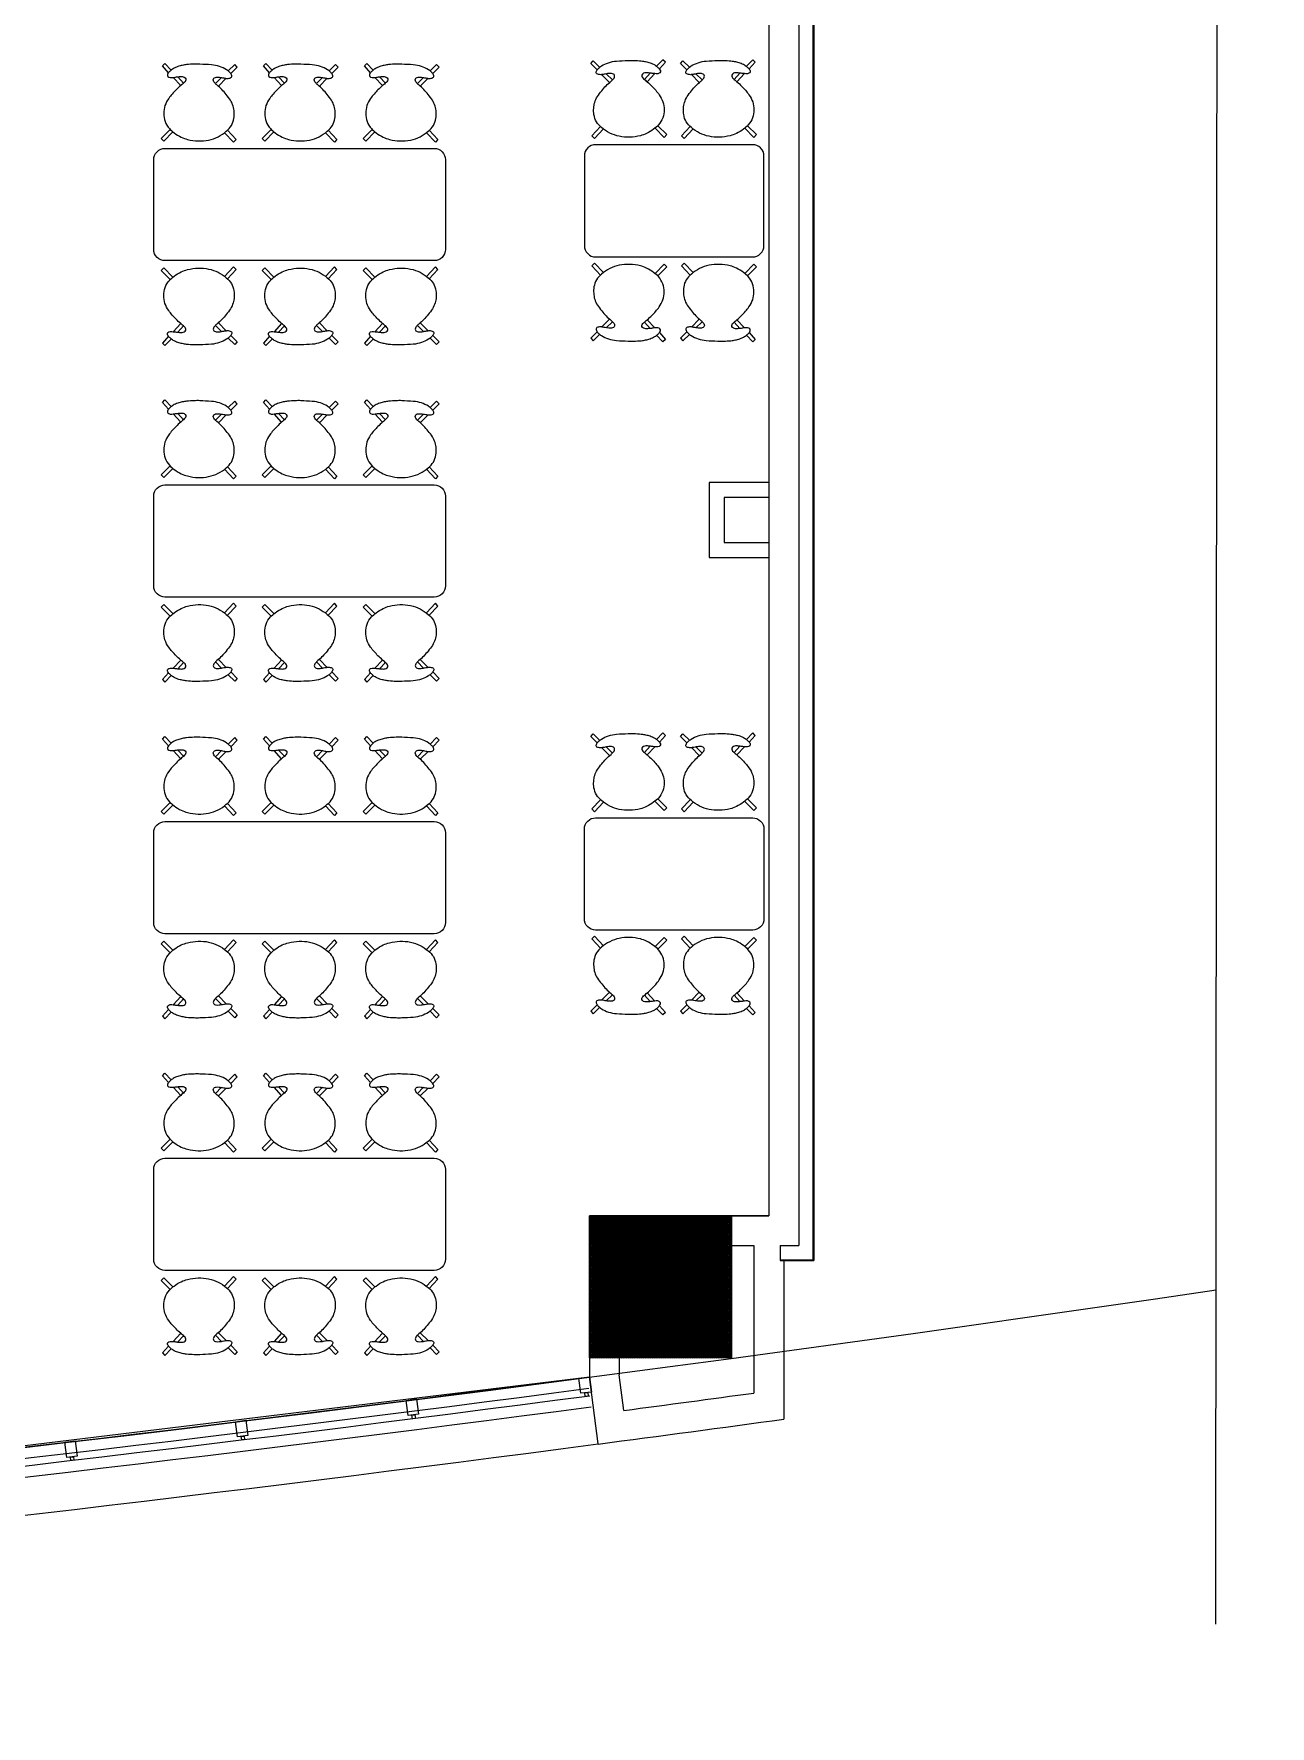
# Model space of a CAD drawing. Header units: millimetres. Extents: x -774950 to -670403, y -1165325 to -1109738.
# Drawn here: x -678668 to -670403, y -1163151 to -1151840 of the extents above; entities that cross this region are included whole.
import ezdxf

# ---------------------------------------------------------------- set-up
doc = ezdxf.new("R2010")
doc.units = ezdxf.units.MM
doc.header["$LTSCALE"] = 3000
doc.header["$MEASUREMENT"] = 0
doc.layers.get('0').update_dxf_attribs({"linetype": 'CONTINUOUS'})
doc.layers.add('A-WALL', color=26, linetype='CONTINUOUS', lineweight=25)
doc.layers.add('I- FURN', color=251, linetype='CONTINUOUS', lineweight=9)
for name, color, linetype in [('acp', 185, 'CONTINUOUS'), ('GFRAME', 7, 'CONTINUOUS'), ('HATCH', 8, 'CONTINUOUS'), ('SLABLINE', 3, 'CONTINUOUS'), ('STR_COL', 3, 'CONTINUOUS'), ('str_col_hatch', 8, 'CONTINUOUS'), ('WALL', 16, 'CONTINUOUS'), ('WIN', 5, 'CONTINUOUS')]:
    doc.layers.add(name, color=color, linetype=linetype)

# ---------------------------------------------------------------- blocks, each defined once
blk = doc.blocks.new('A$C59D712C3')
at = {"color": 1}
for points in [[(55, 128), (53, 104), (33, 106), (35, 130)], [(78, 102), (70, 0), (0, 5), (8, 108)]]:
    blk.add_lwpolyline(points, close=True, dxfattribs=at)
blk = doc.blocks.new('A$C61A16EB0')
at = {"rotation": 1.399804186124865}
blk.add_blockref('A$C59D712C3', (0, -2), dxfattribs=at)
blk = doc.blocks.new('vw layout final block')
at = {"layer": 'str_col_hatch', "linetype": 'Continuous'}
h = blk.add_hatch(dxfattribs=at)
h.set_pattern_fill('ANSI31', color=256, scale=50, angle=340, style=0)
h.set_pattern_definition([(25, (-15832.223, -471116.0655), (-2.641364136, 5.66442367), [])])
h.paths.add_polyline_path([(-560236, -1068124), (-559286, -1068124), (-559286, -1067174), (-560236, -1067174)])
h.paths.add_polyline_path([(-549986, -1068124), (-549036, -1068124), (-549036, -1068124), (-549036, -1067174), (-549986, -1067174)])
h.paths.add_polyline_path([(-549986, -1056924), (-549986, -1057874), (-549036, -1057874), (-549036, -1056924)])
h.paths.add_polyline_path([(-560236, -1056924), (-560236, -1057874), (-559286, -1057874), (-559286, -1056924)])
h.paths.add_polyline_path([(-560236, -1047524), (-559286, -1047524), (-559286, -1046674), (-560236, -1046674)])
h.paths.add_polyline_path([(-559286, -1046674), (-559286, -1046574), (-560236, -1046574), (-560236, -1046674)])
at = {"layer": 'A-WALL'}
blk.add_arc((-585636, -796986), 273600, 256.48142, 278.37288, dxfattribs=at)
at = {"layer": 'acp'}
for p, q in [((-548492, -1058680), (-548492, -1067468)), ((-548486, -1058674), (-548486, -1067474)), ((-548711, -1067468), (-548492, -1067468)), ((-548686, -1067474), (-548486, -1067474))]:
    blk.add_line(p, q, dxfattribs=at)
at = {"layer": 'HATCH', "linetype": 'Continuous'}
blk.add_lwpolyline([(-545798, -1069904), (-545779, -1043935), (-545435, -1043810), (-546122, -1043559), (-545778, -1043435), (-545759, -1017465)], dxfattribs=at)
at = {"layer": 'SLABLINE'}
blk.add_arc((-585636, -796986), 274050, 274.33901, 277.48694, dxfattribs=at)
at = {"layer": 'STR_COL'}
blk.add_lwpolyline([(-549986, -1068124), (-549986, -1067174), (-549036, -1067174), (-549036, -1068124), (-549986, -1068124)], dxfattribs=at)
at = {"layer": 'WALL'}
for p, q in [((-548586, -1058774), (-548586, -1067374)), ((-548786, -1058974), (-548786, -1062274)), ((-549186, -1062274), (-549186, -1062774)), ((-548786, -1062274), (-549186, -1062274)), ((-548786, -1062374), (-549086, -1062374)), ((-549086, -1062374), (-549086, -1062674)), ((-548786, -1062374), (-548786, -1062674)), ((-549086, -1062674), (-548786, -1062674)), ((-549186, -1062774), (-548786, -1062774)), ((-548786, -1062774), (-548786, -1067174)), ((-549036, -1067174), (-548786, -1067174)), ((-549036, -1067374), (-548886, -1067374)), ((-548886, -1067374), (-548886, -1068359)), ((-548711, -1067374), (-548586, -1067374)), ((-548711, -1067374), (-548711, -1067474)), ((-548711, -1067474), (-548686, -1067474)), ((-548686, -1067474), (-548686, -1068533)), ((-549986, -1068124), (-549986, -1068251)), ((-549786, -1068124), (-549786, -1068238)), ((-549928, -1068699), (-549986, -1068251)), ((-549755, -1068475), (-549786, -1068238))]:
    blk.add_line(p, q, dxfattribs=at)
at = {"layer": 'WALL', "linetype": 'Continuous'}
blk.add_line((-550001, -1068252), (-549986, -1068251), dxfattribs=at)
at = {"layer": 'WALL'}
for radius, start, end in [(273598, 277.5288, 277.71243), (273798, 277.48692, 277.749)]:
    blk.add_arc((-585603, -797236), radius, start, end, dxfattribs=at)
at = {"layer": 'WIN'}
for radius, start, end in [(273398, 274.33677, 277.48699), (273473, 274.33673, 277.48395), (273523, 274.33673, 277.48394), (273598, 274.33673, 277.48394)]:
    blk.add_arc((-585610, -797184), radius, start, end, dxfattribs=at)
at = {"layer": 'GFRAME', "linetype": 'Continuous', "rotation": 190.5647395609811}
for p in [(-549987, -1068247), (-551142, -1068396), (-552283, -1068538), (-553425, -1068676)]:
    blk.add_blockref('A$C61A16EB0', p, dxfattribs=at)
blk = doc.blocks.new('FURNITURE-PANTRY CHAIR')
at = {"color": 8}
for p, q in [((-242, 501), (-225, 518)), ((-201, 456), (-242, 501)), ((-183, 474), (-225, 518)), ((198, 468), (241, 511)), ((215, 450), (258, 493)), ((258, 493), (241, 511)), ((-120, 370), (-171, 425)), ((-101, 386), (-140, 428)), ((113, 383), (154, 424)), ((132, 366), (185, 419)), ((-250, 17), (-190, 77)), ((-250, 17), (-233, -1)), ((-233, -1), (-172, 60)), ((233, -9), (173, 55)), ((250, 9), (192, 71)), ((250, 9), (233, -9))]:
    blk.add_line(p, q, dxfattribs=at)
at = {"start_tangent": (0.996502, -0.083573), "end_tangent": (0.996502, -0.083573)}
blk.add_spline([(8, 513), (85, 509), (139, 498), (186, 476), (207, 459), (220, 441), (222, 431), (216, 423), (205, 419), (191, 418), (168, 421), (137, 426), (118, 426), (106, 422), (99, 414), (99, 402), (106, 390), (122, 374), (155, 344), (184, 310), (213, 272), (231, 233), (238, 193), (236, 151), (219, 103), (185, 65), (130, 28), (67, 6), (-4, 0), (-74, 10), (-116, 25), (-163, 54), (-195, 82), (-224, 130), (-233, 184), (-225, 236), (-200, 284), (-151, 341), (-120, 370), (-96, 391), (-87, 402), (-85, 415), (-96, 427), (-110, 430), (-135, 429), (-160, 426), (-180, 424), (-200, 427), (-208, 437), (-205, 450), (-191, 467), (-170, 483), (-139, 497), (-109, 505), (-80, 510), (-30, 513), (8, 513)], degree=3, dxfattribs=at)
blk = doc.blocks.new('FURNITURE-CAFE- 6SEATER-1950X750 DINING')
at = {"layer": 'I- FURN'}
blk.add_lwpolyline([(900, -375), (-900, -375, -0.414214), (-975, -300), (-975, 300, -0.414214), (-900, 375), (900, 375, -0.414214), (975, 300), (975, -300, -0.414214)], format="xyb", close=True, dxfattribs=at)
for p in [(-675, 425), (0, 425), (675, 425)]:
    blk.add_blockref('FURNITURE-PANTRY CHAIR', p, dxfattribs=at)
at = {"layer": 'I- FURN', "extrusion": (0, 0, -1), "zscale": -1, "rotation": 180}
for p in [(675, -425), (0, -425), (-675, -425)]:
    blk.add_blockref('FURNITURE-PANTRY CHAIR', p, dxfattribs=at)
blk = doc.blocks.new('pantry_1')
at = {"color": 8}
for p, q in [((-242, 501), (-225, 518)), ((-201, 456), (-242, 501)), ((-183, 474), (-225, 518)), ((198, 468), (241, 511)), ((215, 450), (258, 493)), ((258, 493), (241, 511)), ((-120, 370), (-171, 425)), ((-101, 386), (-140, 428)), ((113, 383), (154, 424)), ((132, 366), (185, 419)), ((-250, 17), (-190, 77)), ((-250, 17), (-233, -1)), ((-233, -1), (-172, 60)), ((233, -9), (173, 55)), ((250, 9), (192, 71)), ((250, 9), (233, -9))]:
    blk.add_line(p, q, dxfattribs=at)
at = {"start_tangent": (0.996502, -0.083573), "end_tangent": (0.996502, -0.083573)}
blk.add_spline([(8, 513), (85, 509), (139, 498), (186, 476), (207, 459), (220, 441), (222, 431), (216, 423), (205, 419), (191, 418), (168, 421), (137, 426), (118, 426), (106, 422), (99, 414), (99, 402), (106, 390), (122, 374), (155, 344), (184, 310), (213, 272), (231, 233), (238, 193), (236, 151), (219, 103), (185, 65), (130, 28), (67, 6), (-4, 0), (-74, 10), (-116, 25), (-163, 54), (-195, 82), (-224, 130), (-233, 184), (-225, 236), (-200, 284), (-151, 341), (-120, 370), (-96, 391), (-87, 402), (-85, 415), (-96, 427), (-110, 430), (-135, 429), (-160, 426), (-180, 424), (-200, 427), (-208, 437), (-205, 450), (-191, 467), (-170, 483), (-139, 497), (-109, 505), (-80, 510), (-30, 513), (8, 513)], degree=3, dxfattribs=at)
blk = doc.blocks.new('FURNITURE-CAFE- 4SEATER-1200X750')
at = {"layer": 'I- FURN'}
blk.add_lwpolyline([(-525, -375), (525, -375, 0.414214), (600, -300), (600, 300, 0.414214), (525, 375), (-525, 375, 0.414214), (-600, 300), (-600, -300, 0.414214)], format="xyb", close=True, dxfattribs=at)
at = {"layer": 'I- FURN', "xscale": -1}
for p in [(-300, 425), (300, 425)]:
    blk.add_blockref('pantry_1', p, dxfattribs=at)
at = {"layer": 'I- FURN', "rotation": 180}
for p in [(-300, -425), (300, -425)]:
    blk.add_blockref('pantry_1', p, dxfattribs=at)

msp = doc.modelspace()

# ---------------------------------------------------------------- linework, layer by layer
at = {"linetype": 'Continuous', "elevation": 0}
msp.add_lwpolyline([(-684255.1, -1140089.8), (-684254.4, -1139341), (-673854.2, -1139341), (-673854.2, -1151539.7), (-673754.2, -1151539.7), (-673754.2, -1159739.7), (-674954.2, -1159739.7), (-674954.2, -1160818.7), (-680067.8, -1161439.3), (-680067.8, -1150951.2, 0.4142136), (-680579.3, -1150439.7), (-685204.2, -1150439.7), (-685205.1, -1140089.8)], format="xyb", close=True, dxfattribs=at)
at = {"layer": 'acp'}
for p, q in [((-673679, -1160033.8), (-673460, -1160033.8)), ((-673654, -1160039.8), (-673454, -1160039.8))]:
    msp.add_line(p, q, dxfattribs=at)

# ---------------------------------------------------------------- block references
at = {"layer": 'A-WALL', "linetype": 'Continuous'}
msp.add_blockref('vw layout final block', (-124968, -92565.7, 0), dxfattribs=at)
at = {"layer": 'I- FURN'}
for name, p in [('FURNITURE-CAFE- 6SEATER-1950X750 DINING', (-676891.4, -1152980.9)), ('FURNITURE-CAFE- 4SEATER-1200X750', (-674387.5, -1152956, 0)), ('FURNITURE-CAFE- 6SEATER-1950X750 DINING', (-676891.4, -1155230.4, 0)), ('FURNITURE-CAFE- 6SEATER-1950X750 DINING', (-676891.4, -1157479.9)), ('FURNITURE-CAFE- 6SEATER-1950X750 DINING', (-676891.4, -1159730.4, 0))]:
    msp.add_blockref(name, p, dxfattribs=at)
at = {"layer": 'I- FURN', "xscale": -1, "rotation": 180}
msp.add_blockref('FURNITURE-CAFE- 4SEATER-1200X750', (-674387.5, -1157455, 0), dxfattribs=at)

doc.saveas('drawing.dxf')
